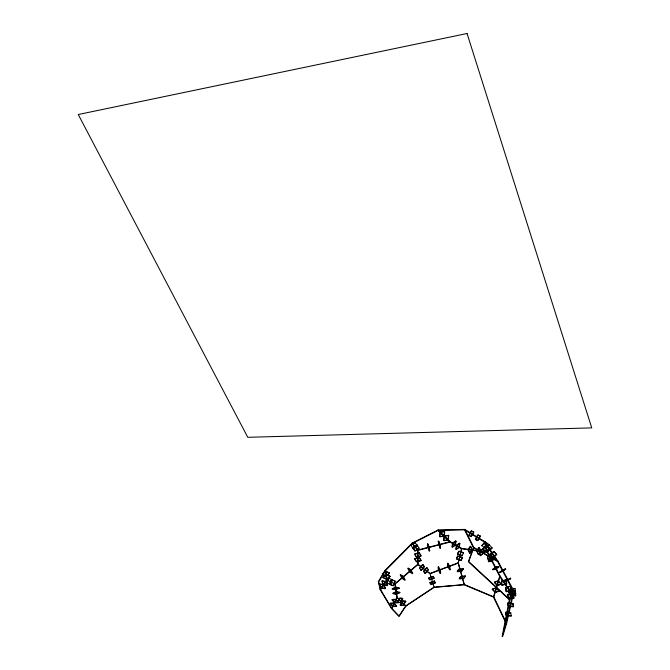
<?xml version="1.0" encoding="UTF-8"?>
<svg xmlns="http://www.w3.org/2000/svg" width="670" height="670" viewBox="0 0 670 670"><rect width="100%" height="100%" fill="white"/><g stroke="black" fill="none" stroke-linecap="round" stroke-linejoin="round"><path stroke-width="1" d="M513.044 589.416L509.912 599.7L502.659 636.5L506.604 623.385L513.044 595.421L513.044 589.416L497.978 561.159L484.594 541.511L464.829 529.4L438.147 529.962L412.159 543.102L385.141 570.354L386.757 580.011L380.125 589.474L378.307 581.694L385.049 570.287L386.682 579.977L380.074 589.441L391.422 608.435L398.876 616.258L405.685 605.948L434.018 587.188L464.352 584.55L458.305 562.792L461.705 548.42L450.198 541.653L438.13 529.953M512.475 589.508L509.359 599.7L502.157 636.349L506.068 623.368L512.483 595.479L512.475 589.508L497.492 561.41L484.243 541.938L464.544 529.87L438.08 530.414L412.352 543.454L385.535 570.53L387.143 580.161L380.51 589.525L391.799 608.427L399.211 616.207L405.961 605.973M484.243 541.938L487.283 552.34L499.661 576.309L493.438 597.079L464.209 584.784L458.18 563.101L461.563 548.805L450.098 542.063L438.08 530.414L450.098 542.063L417.921 550.371L412.352 543.454M506.595 623.418L493.849 596.92L500.096 576.074L487.651 551.98L484.594 541.511M464.553 529.878L473.447 547.775L468.364 561.753L509.359 599.7M464.829 529.4L473.816 547.449L468.74 561.569L509.912 599.692M386.967 583.042L388.935 578.361M391.598 579.642L389.639 584.315L393.298 585.798L395.258 581.116L391.322 579.508L389.362 584.181L393.014 585.664L394.982 580.982M390.342 584.391L392.31 579.692M391.422 608.435L396.916 597.472L394.789 583.855L417.829 564.249L417.728 550.037L412.151 543.102M391.791 608.435L397.251 597.539L395.132 583.989L386.757 580.011M478.187 535.037L475.641 539.559L477.953 540.64L480.507 536.101L477.802 534.802L475.256 539.317L477.559 540.405L480.114 535.866M471.63 531.009L469.075 535.539L471.362 536.611L473.925 532.064L471.236 530.774L468.682 535.305L470.968 536.377L473.531 531.821M485.725 548.537L489.033 544.76L485.114 541.779L481.805 545.548L485.784 548.73L489.092 544.953L485.172 541.971L481.864 545.74M419.797 568.336L423.063 564.676L424.47 566.845L421.196 570.522L419.453 568.076L422.72 564.416L424.127 566.586L420.852 570.254M427.075 567.75L423.817 571.401L425.224 573.587L428.49 569.927L426.731 567.49L423.474 571.142L424.88 573.327L428.147 569.659M395.132 583.989L418.013 564.509L417.921 550.371M489.502 545.129L485.482 548.445L488.246 551.41L492.257 548.094L489.309 544.844L485.289 548.16L488.053 551.125L492.065 547.817M489.896 554.978L493.957 551.628L496.73 554.609L492.676 557.951L489.703 554.685L493.756 551.343L496.529 554.325L492.483 557.658M411.137 545.413L415.291 542.608M417.142 544.919L413.005 547.717L415.015 551.15L419.16 548.345L416.949 544.677L412.804 547.474L414.814 550.908L418.968 548.094M412.946 548.604L417.117 545.782M464.193 584.751L434.135 587.364L405.978 605.99L397.251 597.539M417.829 564.249L429.922 573.486L458.305 562.792M458.18 563.101L430.048 573.704L418.013 564.509M428.574 578.436L433.18 576.82M429.512 579.508L434.143 577.892M429.931 582.984L434.537 581.376M430.877 584.081L435.5 582.456M417.728 550.037L450.198 541.653M515.062 588.637L509.795 589.198L510.456 594.449L515.732 593.788M509.82 591.208L515.046 590.655L515.707 595.865M511.31 615.772L506.235 615.186L505.708 612.095L510.766 612.69L511.218 616.191L506.143 615.604L505.616 612.522L510.666 613.109M461.705 548.42L487.651 551.98M461.563 548.805L487.283 552.34M463.422 552.959L458.674 551.46L457.476 554.266L462.241 555.765L463.514 552.574L458.766 551.075L457.568 553.872L462.333 555.38M464.344 584.516L493.849 596.911M473.816 547.449L497.978 561.159M473.422 547.759L497.492 561.41M396.916 597.472L405.685 605.948M500.096 576.074L513.044 595.421M499.661 576.309L512.483 595.479M493.447 597.062L506.076 623.343M510.113 594.55L508.48 590.873L513.463 590.747L515.088 594.441L507.307 594.684L508.949 598.36L513.932 598.26L512.299 594.566M384.153 584.709L385.418 588.444L381.146 587.607L379.873 583.88L387.628 585.304L386.372 581.577L382.101 580.756L383.366 584.483M429.922 573.486L434.135 587.364M515.732 593.888L515.062 588.536L509.795 589.097L510.448 594.349M448.498 535.297L448.046 539.777L443.607 540.489L444.076 536.025L448.498 535.297M448.732 535.523L448.28 540.003L443.85 540.724L444.31 536.251L448.732 535.523M444.495 531.394L444.034 535.883L439.587 536.611L440.064 532.131L444.495 531.394M444.738 531.62L444.269 536.117L439.821 536.846L440.299 532.365L444.738 531.62M459.486 543.244L458.875 547.298L455.759 549.266L456.379 545.212L459.486 543.244M459.871 543.479L459.26 547.524L456.144 549.492L456.772 545.447L459.871 543.479M456.044 541.218L455.424 545.271L452.317 547.248L452.945 543.194L456.044 541.218M455.659 540.992L455.031 545.045L451.923 547.013L452.56 542.968L455.659 540.992M462.375 557.348L461.194 560.162L456.446 558.654L457.635 555.849L462.375 557.348M462.283 557.733L461.102 560.547L456.354 559.04L457.551 556.234L462.283 557.733M388.65 578.227L386.682 582.908L390.627 584.533L392.595 579.835L388.65 578.227M385.443 570.505L378.751 581.828L380.56 589.558L387.059 580.128L385.443 570.505M480.934 551.042L478.648 554.576L476.998 550.949L479.293 547.415L480.934 551.042M405.484 601.149L402.871 605.178L400.04 604.851L402.645 600.831L405.484 601.149M405.794 601.451L403.189 605.487L400.359 605.161L402.963 601.141L405.794 601.451M480.507 550.983L478.229 554.517L476.579 550.891L478.874 547.356L480.507 550.983M400.057 598.327L397.444 602.347L400.266 602.665L402.888 598.628L400.057 598.327M402.57 598.318L399.948 602.355L397.126 602.037L399.739 598.017L402.57 598.318M472.333 549.861L470.038 553.378L468.38 549.769L470.683 546.251L472.333 549.861M471.915 549.802L469.62 553.319L467.962 549.71L470.265 546.192L471.915 549.802M465.349 576.351L463.875 578.486L459.31 578.972L460.801 576.837L465.349 576.351M465.223 575.899L463.749 578.043L459.193 578.52L460.675 576.384L465.223 575.899M463.339 569.123L461.865 571.234L457.3 571.736L458.791 569.617L463.339 569.123M463.213 568.671L461.739 570.781L457.175 571.284L458.665 569.165L463.213 568.671M490.03 548.244L486.738 551.996L482.844 549.023L486.135 545.271L490.03 548.244M490.08 548.437L486.797 552.189L482.903 549.216L486.185 545.464L490.08 548.437M389.923 576.183L386.691 579.215L382.846 577.23L386.088 574.207L389.923 576.183M389.982 576.543L386.749 579.575L382.913 577.59L386.146 574.575L389.982 576.543M389.396 572.967L386.146 575.991L382.302 574.014L385.552 570.999L389.396 572.967M389.454 573.327L386.213 576.359L382.369 574.383L385.61 571.359L389.454 573.327M510.741 578.629L504.979 581.954L510.741 578.629M510.49 578.151L504.728 581.476L510.49 578.151M482.978 548.63L479.343 551.695L480.097 555.572L483.748 552.499L482.978 548.63M483.363 548.847L479.737 551.913L480.491 555.79L484.134 552.725L483.363 548.847M491.001 553.194L487.366 556.242L488.145 560.12L491.797 557.072L491.001 553.194M491.386 553.412L487.752 556.46L488.531 560.338L492.182 557.289L491.386 553.412M505.741 569.249L499.971 572.548L505.741 569.249M505.49 568.771L499.719 572.071L505.49 568.771M415.09 542.357L410.945 545.171L413.147 548.847L417.31 546.033L415.09 542.357M496.319 566.837L492.5 569.316L494.929 569.081L498.756 566.602L496.319 566.837M496.545 567.289L492.726 569.76L495.163 569.534L498.991 567.055L496.545 567.289M494.619 558.587L490.783 561.05L488.363 561.309L492.19 558.855L494.619 558.587M494.854 559.031L491.018 561.502L488.597 561.761L492.425 559.299L494.854 559.031M396.673 592.079L392.93 593.637L396.154 594.365L399.898 592.799L396.673 592.079M399.822 592.322L396.079 593.888L392.854 593.159L396.598 591.602L399.822 592.322M399.194 588.277L395.442 589.826L392.226 589.114L395.97 587.565L399.194 588.277M395.895 587.087L392.151 588.637L395.367 589.349L399.119 587.791L395.895 587.087M499.225 590.831L495.415 592.18L492.299 589.014L496.11 587.682L499.225 590.831M499.117 591.208L495.298 592.556L492.19 589.399L496.001 588.059L499.117 591.208M433.046 576.376L428.44 577.984L429.646 579.96L434.277 578.336L433.046 576.376M434.403 580.923L429.797 582.54L431.011 584.525L435.634 582.908L434.403 580.923M501.319 583.897L497.5 585.237L494.359 582.079L498.187 580.756L501.319 583.897M501.202 584.282L497.383 585.622L494.251 582.465L498.07 581.133L501.202 584.282M506.537 583.687L501.805 585.077L501.462 581.024L506.21 579.634L506.537 583.687M506.738 583.98L501.998 585.371L501.654 581.317L506.403 579.927L506.738 583.98M510.523 586.032L505.741 587.439L506.076 591.518L510.842 590.103L510.523 586.032M510.716 586.325L505.934 587.741L506.269 591.811L511.043 590.404L510.716 586.325M419.294 557.432L414.671 558.587L416.48 561.544L421.112 560.38L419.294 557.432M419.294 557.825L414.671 558.973L416.48 561.929L421.112 560.773L419.294 557.825M419.261 552.716L414.63 553.864L416.439 556.812L421.087 555.656L419.261 552.716M419.269 553.102L414.63 554.257L416.447 557.206L421.095 556.041L419.269 553.102M467.049 33.5L78.256 114.52L247.774 437.301L591.744 427.887L467.049 33.5M515.046 590.563L509.82 591.107L510.473 596.417L515.707 595.772L515.046 590.563M513.337 591.149L508.354 591.275L509.996 594.952L514.97 594.834L513.337 591.149M512.416 594.164L507.425 594.282L509.074 597.958L514.058 597.858L512.416 594.164M395.853 599.34L392.168 599.416L394.881 602.514L398.566 602.447L395.853 599.34M395.652 599.742L391.967 599.818L394.68 602.916L398.365 602.858L395.652 599.742M394.027 602.992L390.334 603.05L393.064 606.149L396.749 606.099L394.027 602.992M393.818 603.394L390.133 603.452L392.863 606.551L396.548 606.501L393.818 603.394M512.91 603.394L507.835 602.799L508.379 605.856L513.471 606.451L512.91 603.394M512.818 603.812L507.743 603.218L508.279 606.283L513.371 606.878L512.818 603.812M386.129 581.92L381.858 581.099L383.123 584.818L387.394 585.647L386.129 581.92M383.91 585.052L379.63 584.223L380.903 587.95L385.175 588.788L383.91 585.052M410.928 569.827L408.172 568.051L410.065 571.56L412.829 573.353L410.928 569.827M410.559 570.145L407.804 568.361L409.697 571.879L412.46 573.662L410.559 570.145M403.256 576.359L400.518 574.55L402.435 578.059L405.174 579.877L403.256 576.359M402.888 576.669L400.149 574.86L402.067 578.378L404.806 580.195L402.888 576.669M440.625 573.227L438.666 569.282L438.582 566.719L440.533 570.647L440.625 573.227M440.173 573.394L438.214 569.458L438.13 566.895L440.081 570.823L440.173 573.394M449.478 567.281L447.535 563.344L447.652 565.899L449.604 569.852L449.478 567.281M450.064 569.676L448.113 565.723L447.987 563.177L449.93 567.113L450.064 569.676M429.244 550.949L427.435 544.032L429.244 550.949M429.16 547.164L427.912 543.914L429.721 550.824L429.16 547.164M440.022 548.169L438.205 541.251L440.022 548.169M439.897 544.392L438.682 541.125L440.5 548.043L439.897 544.392"/></g></svg>
